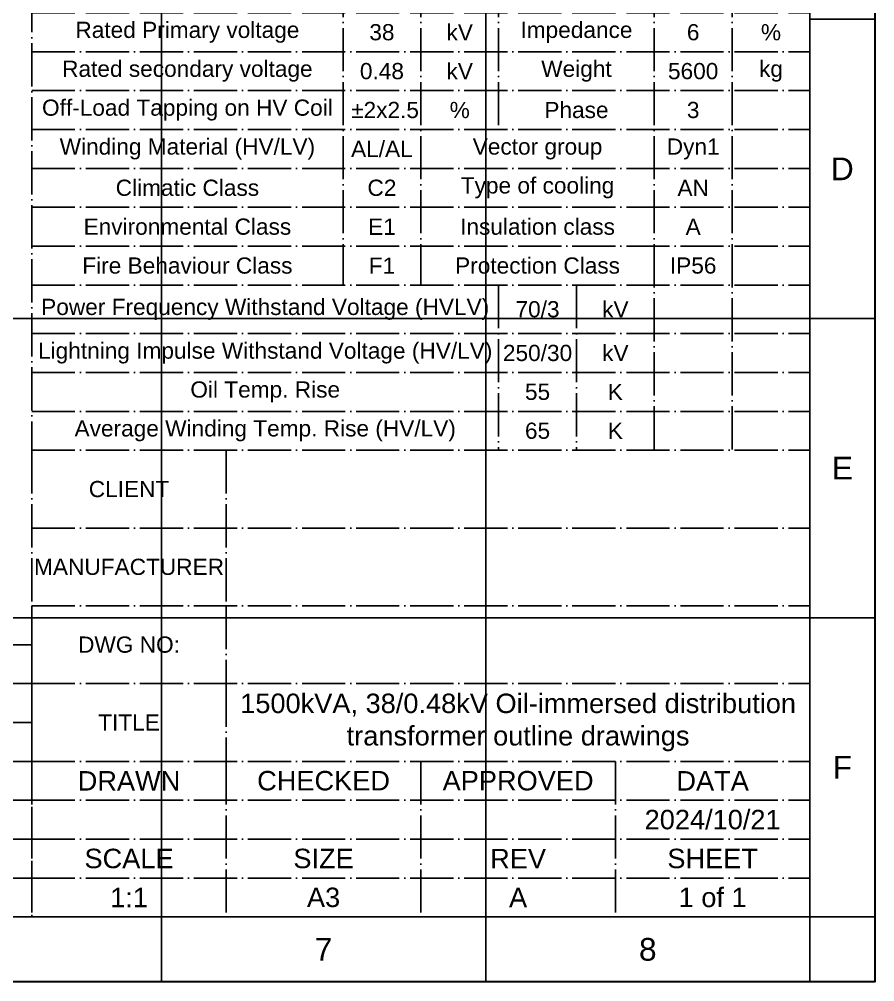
# Model space of a CAD drawing. Header units: millimetres. Extents: x 51507 to 66627, y -17810 to -7118.
# Drawn here: x 61878 to 66627, y -17810 to -12464 of the extents above; entities that cross this region are included whole.
import ezdxf
from ezdxf.enums import TextEntityAlignment as Align

# ---------------------------------------------------------------- set-up
doc = ezdxf.new("R2010")
doc.units = ezdxf.units.MM
doc.header["$LTSCALE"] = 10
doc.linetypes.add('ACAD_ISO04W100', pattern=[30, 24, -3, 0, -3])
doc.layers.get('0').update_dxf_attribs({"color": 1, "linetype": 'ACAD_ISO04W100', "lineweight": 25})
doc.layers.get('Defpoints').update_dxf_attribs({"lineweight": 25})
doc.layers.add('1', color=4, linetype='Continuous', lineweight=30)
doc.layers.add('2', color=3, linetype='Continuous', lineweight=25)
doc.styles.get("Standard").update_dxf_attribs({"font": ''})
doc.styles.get('Standard').set_extended_font_data('arial')

# ---------------------------------------------------------------- blocks, each defined once
blk = doc.blocks.new('*T3')
at = {"layer": '2', "color": 0, "linetype": 'ByBlock', "lineweight": -2}
for p, q in [((0, 0), (4320, 0)), ((0, 0), (0, -864)), ((1080, 0), (1080, -864)), ((4320, 0), (4320, -2592)), ((0, -432), (4320, -432)), ((0, -864), (4320, -864)), ((0, -864), (0, -1296)), ((1080, -864), (1080, -1296)), ((0, -1296), (4320, -1296)), ((0, -1296), (0, -1728)), ((1080, -1296), (1080, -1728)), ((0, -1728), (4320, -1728)), ((0, -1728), (0, -2592)), ((1080, -1728), (1080, -2592)), ((2160, -1728), (2160, -2592)), ((3240, -1728), (3240, -2592)), ((0, -1944), (4320, -1944)), ((0, -2160), (4320, -2160)), ((0, -2376), (4320, -2376)), ((0, -2592), (4320, -2592))]:
    blk.add_line(p, q, dxfattribs=at)
at = {"layer": '2', "color": 0, "attachment_point": 5}
for s, insert, char_height, width in [('CLIENT', (540, -216), 90, 1080), ('MANUFACTURER', (540, -648), 90, 1080), ('DWG NO:', (540, -1080), 90, 1080), ('1500kVA, 38/0.48kV Oil-immersed distribution transformer outline drawings', (2700, -1512), 108, 3240), ('TITLE', (540, -1512), 90, 1080), ('DRAWN', (540, -1836), 108, 1080), ('CHECKED', (1620, -1836), 108, 1080), ('APPROVED', (2700, -1836), 108, 1080), ('DATA', (3780, -1836), 108, 1080), ('2024/10/21', (3780, -2052), 108, 1080), ('SCALE', (540, -2268), 108, 1080), ('SIZE', (1620, -2268), 108, 1080), ('REV', (2700, -2268), 108, 1080), ('SHEET', (3780, -2268), 108, 1080), ('1:1', (540, -2484), 108, 1080), ('A3', (1620, -2484), 108, 1080), ('A', (2700, -2484), 108, 1080), ('1 of 1', (3780, -2484), 108, 1080)]:
    blk.add_mtext(s, dxfattribs=dict(at, insert=insert, char_height=char_height, width=width))
blk = doc.blocks.new('*T5')
at = {"layer": '2', "color": 0, "linetype": 'ByBlock', "lineweight": -2}
for p, q in [((0, 0), (4320, 0)), ((0, 0), (0, -2861.5)), ((864, 0), (864, -216)), ((4320, 0), (4320, -2861.5)), ((0, -216), (4320, -216)), ((1728, -216), (1728, -1944)), ((2160, -216), (2160, -1944)), ((2592, -216), (2592, -1080)), ((3456, -216), (3456, -2861.5)), ((3888, -216), (3888, -2861.5)), ((0, -432), (4320, -432)), ((0, -648), (4320, -648)), ((0, -864), (4320, -864)), ((0, -1080), (4320, -1080)), ((0, -1296), (4320, -1296)), ((0, -1512), (4320, -1512)), ((0, -1728), (4320, -1728)), ((0, -1944), (4320, -1944)), ((2592, -1944), (2592, -2861.5)), ((3024, -1944), (3024, -2861.5)), ((0, -2213.5), (4320, -2213.5)), ((0, -2429.5), (4320, -2429.5)), ((0, -2645.5), (4320, -2645.5)), ((0, -2861.5), (4320, -2861.5))]:
    blk.add_line(p, q, dxfattribs=at)
at = {"layer": '2', "color": 0, "char_height": 90, "attachment_point": 5}
for s, insert, width in [('Standards', (432, -108), 864), ('ANSI/IEEE C57.12.10-2010', (2592, -108), 3456), ('Rated power', (864, -324), 1728), ('Frequency', (3024, -324), 864), ('1500', (1944, -324), 432), ('kVA', (2376, -324), 432), ('60', (3672, -324), 432), ('Hz', (4104, -324), 432), ('Rated Primary voltage', (864, -540), 1728), ('Impedance', (3024, -540), 864), ('38', (1944, -540), 432), ('kV', (2376, -540), 432), ('6', (3672, -540), 432), ('%', (4104, -540), 432), ('Rated secondary voltage', (864, -756), 1728), ('Weight', (3024, -756), 864), ('kg', (4104, -756), 432), ('0.48', (1944, -756), 432), ('kV', (2376, -756), 432), ('5600', (3672, -756), 432), ('Off-Load Tapping on HV Coil', (864, -972), 1728), (' %%P2x2.5', (1944, -972), 432), ('%', (2376, -972), 432), ('Phase', (3024, -972), 864), ('3', (3672, -972), 432), ('Winding Material (HV/LV) ', (864, -1188), 1728), ('AL/AL', (1944, -1188), 432), ('Vector group', (2808, -1188), 1296), ('Dyn1', (3672, -1188), 432), ('Climatic Class', (864, -1404), 1728), ('C2', (1944, -1404), 432), ('Type of cooling', (2808, -1404), 1296), ('AN', (3672, -1404), 432), ('Environmental Class', (864, -1620), 1728), ('E1', (1944, -1620), 432), ('Insulation class', (2808, -1620), 1296), ('A', (3672, -1620), 432), ('Fire Behaviour Class ', (864, -1836), 1728), ('F1', (1944, -1836), 432), ('Protection Class', (2808, -1836), 1296), ('IP56', (3672, -1836), 432), ('Power Frequency Withstand Voltage (HVLV) ', (1296, -2078.7), 2592), ('70/3', (2808, -2078.7), 432), ('kV', (3240, -2078.7), 432), ('Lightning Impulse Withstand Voltage (HV/LV)', (1296, -2321.5), 2592), ('250/30', (2808, -2321.5), 432), ('kV', (3240, -2321.5), 432), ('Oil Temp. Rise', (1296, -2537.5), 2592), ('55', (2808, -2537.5), 432), ('K', (3240, -2537.5), 432), ('Average Winding Temp. Rise (HV/LV) ', (1296, -2753.5), 2592), ('65', (2808, -2753.5), 432), ('K', (3240, -2753.5), 432)]:
    blk.add_mtext(s, dxfattribs=dict(at, insert=insert, width=width))
blk = doc.blocks.new('*T6')
at = {"layer": '2', "color": 0, "linetype": 'ByBlock', "lineweight": -2}
for p, q in [((0, 0), (4320, 0)), ((0, 0), (0, -1512)), ((432, 0), (432, -1512)), ((864, 0), (864, -1512)), ((3024, 0), (3024, -1512)), ((4320, 0), (4320, -1512)), ((0, -216), (4320, -216)), ((0, -432), (4320, -432)), ((0, -648), (4320, -648)), ((0, -864), (4320, -864)), ((0, -1080), (4320, -1080)), ((0, -1296), (4320, -1296)), ((0, -1512), (4320, -1512))]:
    blk.add_line(p, q, dxfattribs=at)
at = {"layer": '2', "color": 0, "char_height": 90, "attachment_point": 5}
for s, insert, width in [('LV bushing (epoxy)', (1944, -108), 2160), ('6', (216, -108), 432), ('4', (648, -108), 432), ('HV bushing (procelain)', (1944, -324), 2160), ('5', (216, -324), 432), ('3', (648, -324), 432), ('Tubular oil level gauge', (1944, -540), 2160), ('4', (216, -540), 432), ('1', (648, -540), 432), ('3', (216, -756), 432), ('1', (648, -756), 432), ('Buchholz', (1944, -756), 2160), ('2', (216, -972), 432), ('1', (648, -972), 432), ('HV taps', (1944, -972), 2160), ('1', (216, -1188), 432), ('4', (648, -1188), 432), ('Lifting lug', (1944, -1188), 2160), ('Item', (216, -1404), 432), ("Q'TY", (648, -1404), 432), ('Description', (1944, -1404), 2160), ('Reference', (3672, -1404), 1296)]:
    blk.add_mtext(s, dxfattribs=dict(at, insert=insert, width=width))

msp = doc.modelspace()

# ---------------------------------------------------------------- linework, layer by layer
at = {"layer": '1'}
msp.add_lwpolyline([(51507.409, -7118.116), (66627.409, -7118.116), (66627.409, -17810.116), (51507.409, -17810.116)], close=True, dxfattribs=at)
at = {"layer": '2'}
for p, q in [((66627.409, -12464.116), (66267.409, -12464.116)), ((66627.409, -14126.116), (66267.409, -14126.116)), ((66627.409, -15788.116), (66267.409, -15788.116)), ((62667.409, -17450.116), (62667.409, -17810.116)), ((64467.409, -17450.116), (64467.409, -17810.116))]:
    msp.add_line(p, q, dxfattribs=at)
msp.add_lwpolyline([(51867.409, -7478.116), (66267.409, -7478.116), (66267.409, -17450.116), (51867.409, -17450.116)], close=True, dxfattribs=at)
at = {"layer": 'Defpoints'}
for p, q in [((62667.409, -7118.116), (62667.409, -17810.116)), ((64467.409, -7118.116), (64467.409, -17810.116)), ((66267.409, -7118.116), (66267.409, -17810.116)), ((51507.409, -14126.114), (66627.409, -14126.114)), ((51507.409, -15788.115), (66627.409, -15788.115)), ((51507.409, -17450.116), (66627.409, -17450.116))]:
    msp.add_line(p, q, dxfattribs=at)

# ---------------------------------------------------------------- block references
for name, p in [('*T5', (61947.409, -11996.643)), ('*T3', (61947.409, -14858.116)), ('*T6', (57627.409, -15938.116))]:
    msp.add_blockref(name, p)

# ---------------------------------------------------------------- texts
at = {"layer": '2'}
for s, p in [('D', (66447.409, -13295.116)), ('E', (66447.409, -14957.116)), ('F', (66447.409, -16619.116)), ('7', (63567.409, -17630.116)), ('8', (65367.409, -17630.116))]:
    msp.add_text(s, height=126, dxfattribs=at).set_placement(p, align=Align.MIDDLE_CENTER)

doc.saveas('drawing.dxf')
